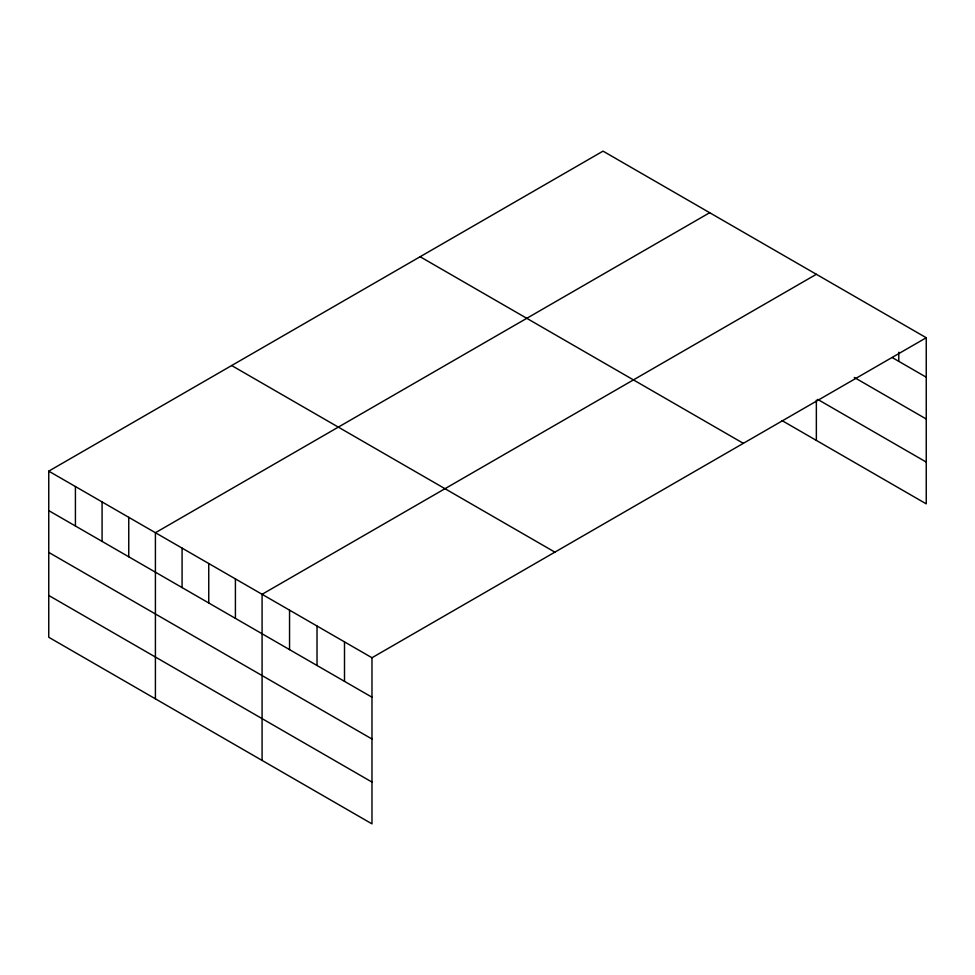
<?xml version="1.0" encoding="UTF-8"?>
<svg xmlns="http://www.w3.org/2000/svg" width="975" height="975" viewBox="0 0 975 975"><rect width="100%" height="100%" fill="white"/><g stroke="black" fill="none" stroke-linecap="round" stroke-linejoin="round"><path stroke-width="1.46" d="M926.25 337.74L371.975 657.747L371.975 823.863L48.75 637.26L48.75 471.144L603.025 151.137L926.25 337.74L926.25 503.856L782.072 420.615M709.69 212.708L155.415 532.728L155.415 698.843M816.355 274.292L262.08 594.299L262.08 760.427M892.235 357.569L926.25 377.203M854.295 377.459L926.25 419.006M817.659 399.372L926.25 462.065M420.115 256.73L743.34 443.345M231.66 365.54L554.885 552.143M48.75 471.144L371.975 657.747M48.75 510.607L371.975 697.21M48.75 552.398L371.975 739.013M48.75 595.457L371.975 782.072M898.779 352.231L898.779 361.347M816.355 400.103L816.355 440.408M344.504 641.891L344.504 681.354M317.021 626.023L317.021 665.486M289.551 610.167L289.551 649.63M235.414 578.906L235.414 618.369M208.748 563.513L208.748 602.977M182.081 548.121L182.081 587.584M128.749 517.323L128.749 556.786M102.083 501.93L102.083 541.393M75.416 486.537L75.416 526"/></g></svg>
